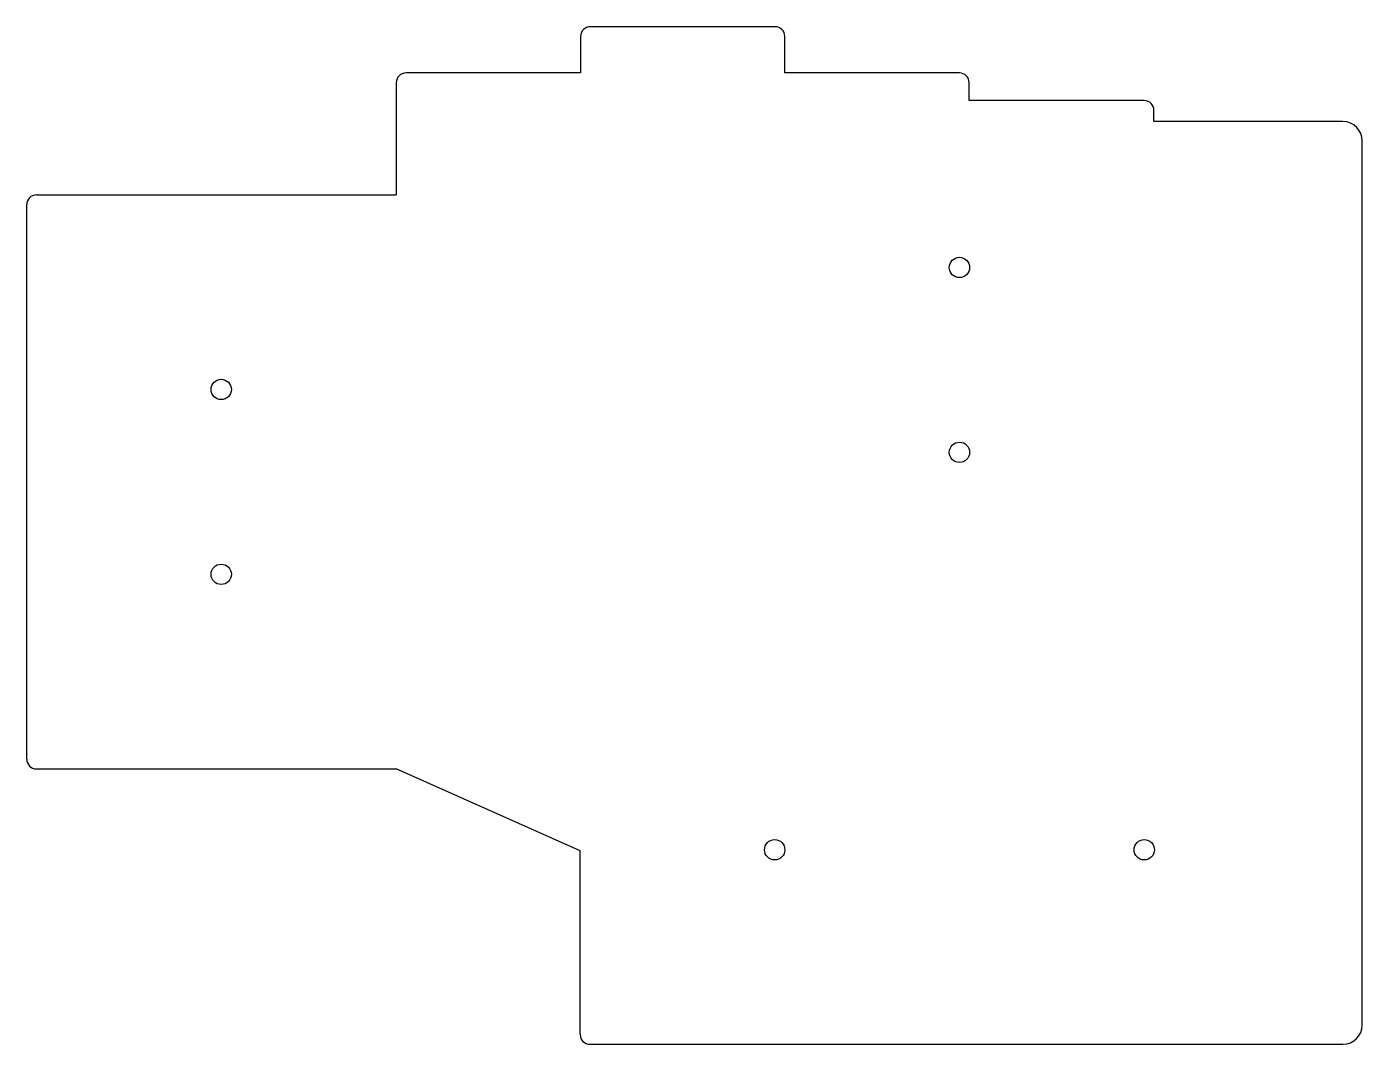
# Model space of a CAD drawing. Header units: millimetres. Extents: x 9 to 146, y -39 to 66.
import ezdxf

# ---------------------------------------------------------------- set-up
doc = ezdxf.new("R2010")
doc.units = ezdxf.units.MM

msp = doc.modelspace()

# ---------------------------------------------------------------- linework, layer by layer
for p, q in [((65.625, 64.9605), (65.625, 61.198)), ((85.675, 65.9605), (66.625, 65.9605)), ((86.675, 61.198), (86.675, 64.9605)), ((65.625, 61.198), (47.625, 61.198)), ((104.675, 61.198), (86.675, 61.198)), ((46.625, 60.198), (46.625, 48.625)), ((105.675, 58.3405), (105.675, 60.198)), ((123.725, 58.3405), (105.675, 58.3405)), ((124.725, 56.1905), (124.725, 57.3405)), ((144.2, 56.1905), (124.725, 56.1905)), ((146.2, -36.9095), (146.2, 54.1905)), ((9.525, 48.625), (46.625, 48.625)), ((8.525, -9.525), (8.525, 47.625)), ((9.525, -10.525), (46.625, -10.525)), ((65.575, -18.9684), (46.625, -10.525)), ((65.575, -37.9095), (65.575, -18.9684)), ((66.575, -38.9095), (144.2, -38.9095))]:
    msp.add_line(p, q)
for centre in [(104.675, 41.148), (28.575, 28.575), (104.675, 22.098), (28.575, 9.525), (85.625, -18.8595), (123.725, -18.8595)]:
    msp.add_circle(centre, 1.05)
for centre, radius, start, end in [((66.625, 64.9605), 1, 90, 180), ((85.675, 64.9605), 1, 0, 90), ((47.625, 60.198), 1, 90, 180), ((104.675, 60.198), 1, 0, 90), ((123.725, 57.3405), 1, 0, 90), ((144.2, 54.1905), 2, 0, 90), ((9.525, 47.625), 1, 90, 180), ((9.525, -9.525), 1, 180, 270), ((144.2, -36.9095), 2, 270, 360), ((66.575, -37.9095), 1, 180, 270)]:
    msp.add_arc(centre, radius, start, end)

doc.saveas('drawing.dxf')
